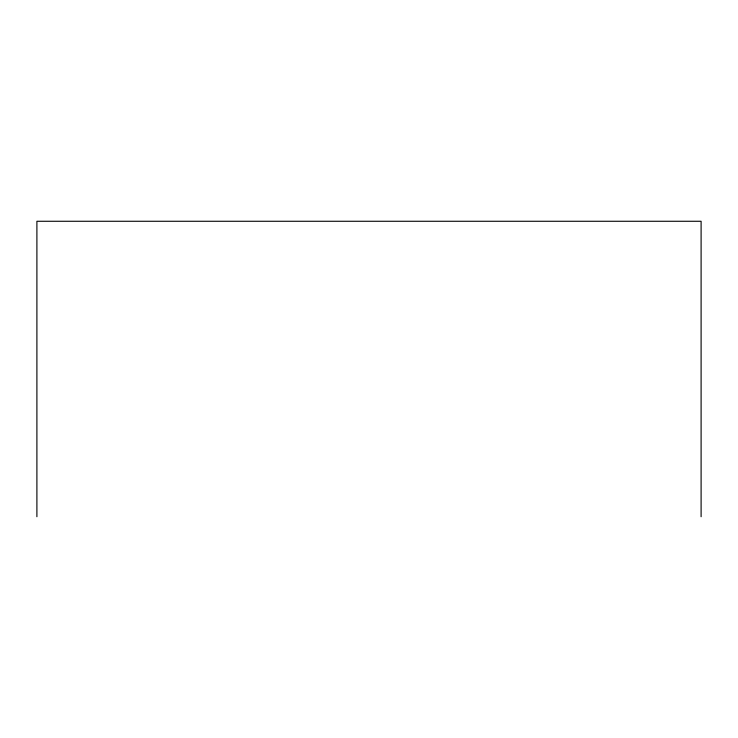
<?xml version="1.0" encoding="UTF-8"?>
<svg xmlns="http://www.w3.org/2000/svg" width="738" height="738" viewBox="0 0 738 738"><rect width="100%" height="100%" fill="white"/><g stroke="black" fill="none" stroke-linecap="round" stroke-linejoin="round"><path stroke-width="1.11" d="M701.1 516.729L701.1 221.271L36.9 221.271L36.9 516.729"/></g></svg>
